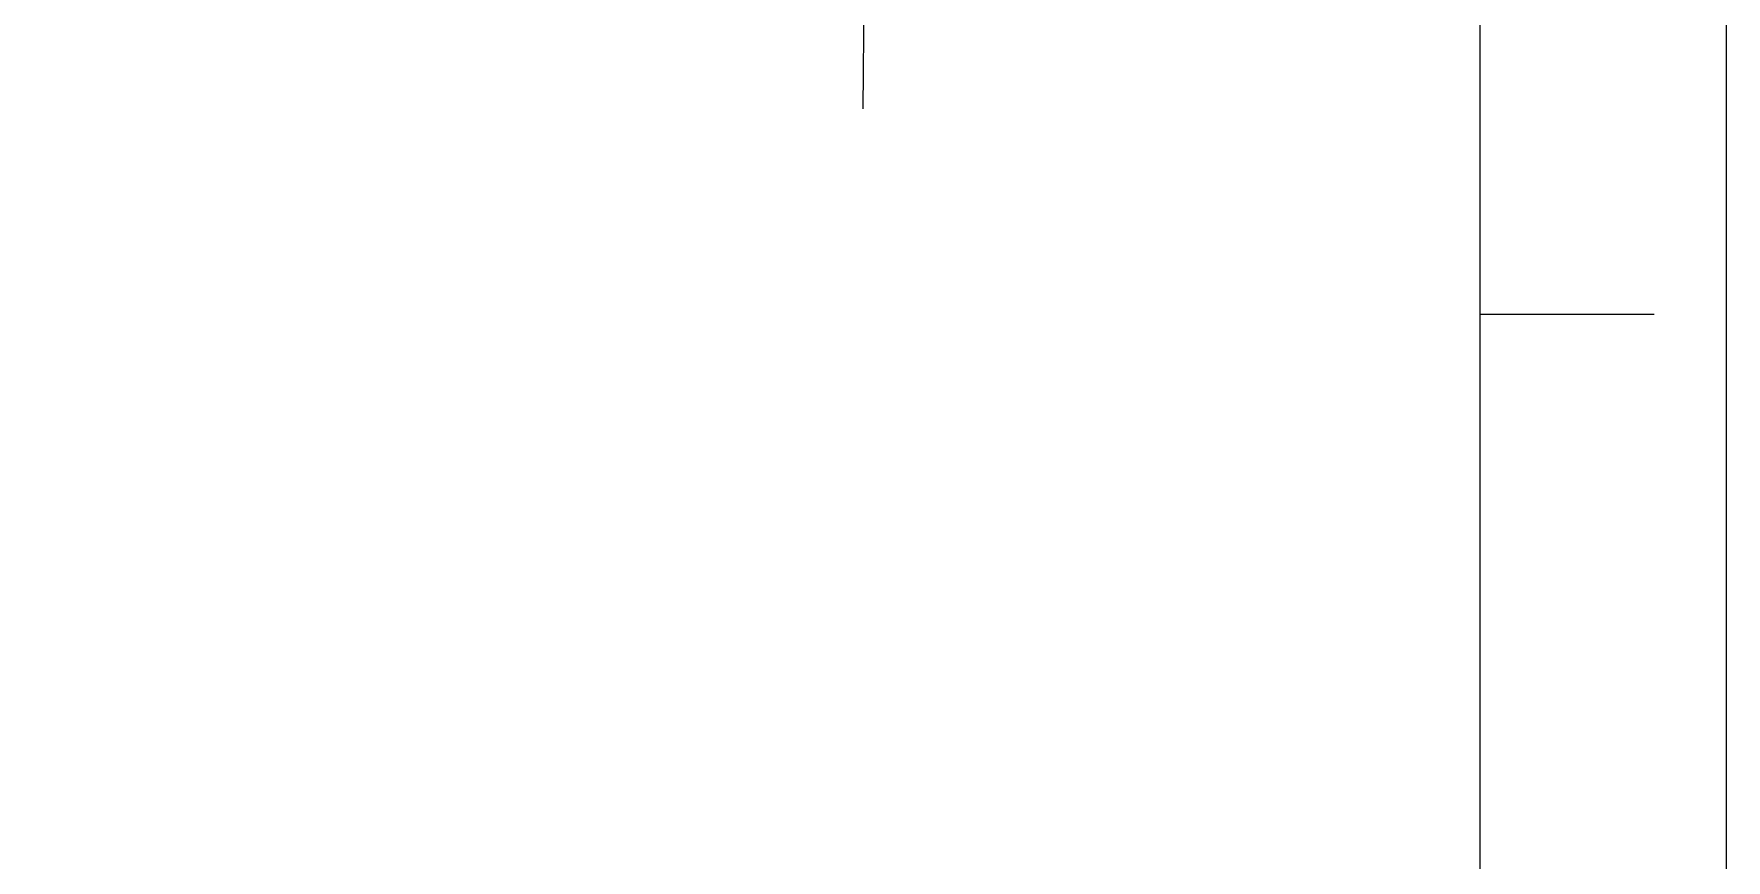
# Model space of a CAD drawing. Extents: x 8168 to 8762, y -18775 to -18355.
# Drawn here: x 8664.3 to 8761.6, y -18635.4 to -18587.9 of the extents above; entities that cross this region are included whole.
import ezdxf

# ---------------------------------------------------------------- set-up
doc = ezdxf.new("R2010")
doc.units = 0
doc.header["$MEASUREMENT"] = 0
doc.linetypes.add('CENTER', pattern=[47.5, 22, -8.5, 8.5, -8.5])
doc.linetypes.add('HIDDEN2', pattern=[4.7625, 3.175, -1.5875])
doc.layers.get('0').update_dxf_attribs({"linetype": 'CONTINUOUS'})
doc.layers.add('1', color=4, linetype='HIDDEN2')

msp = doc.modelspace()

# ---------------------------------------------------------------- linework, layer by layer
for p, q in [((8747.481, -18760.751), (8747.481, -18369.034)), ((8747.481, -18604.064), (8757.481, -18604.064))]:
    msp.add_line(p, q)
msp.add_lwpolyline([(8167.683, -18354.892), (8761.622, -18354.892), (8761.622, -18774.892), (8167.683, -18774.892)], close=True)
msp.add_point((8747.481, -18604.064))
at = {"layer": '1', "color": 1, "linetype": 'CENTER', "lineweight": 13}
msp.add_line((8712.724, -18526.286), (8711.979, -18592.257), dxfattribs=at)

doc.saveas('drawing.dxf')
